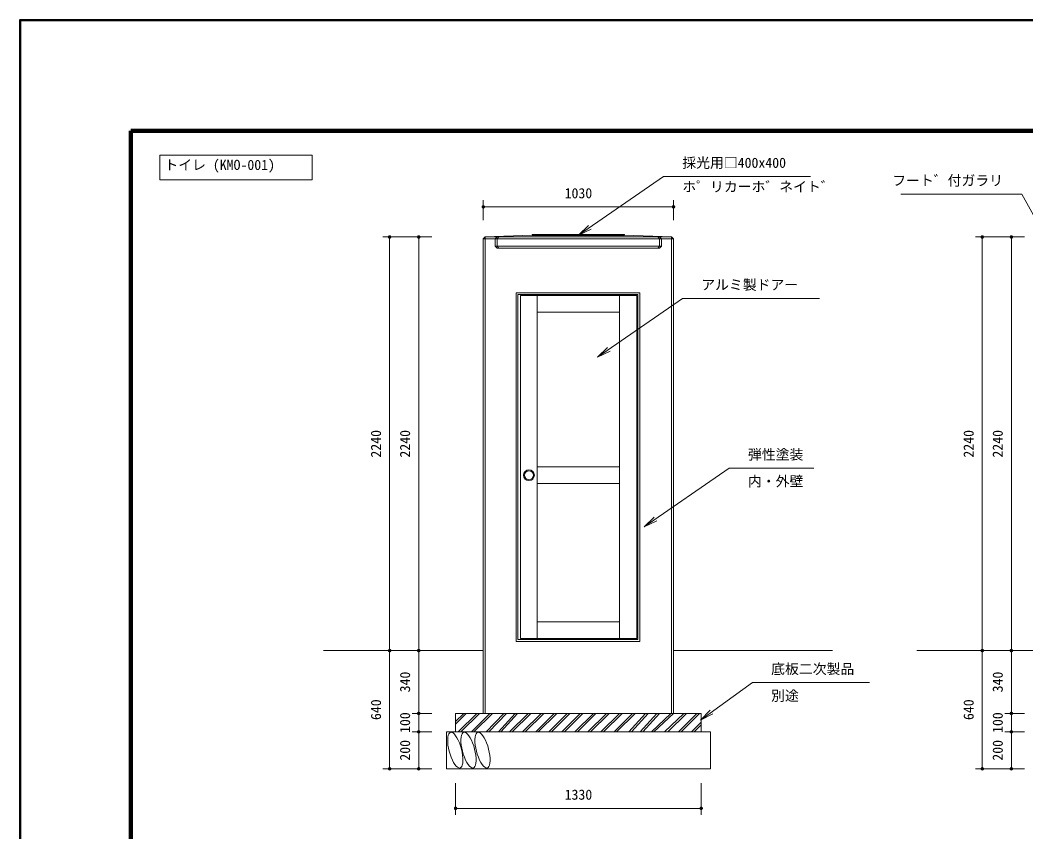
# Model space of a CAD drawing. Units: millimetres at full size, sheet at 1:30. Extents: x 0 to 12600, y 0 to 8910.
# Drawn here: x 0 to 5447, y 4514 to 8910 of the extents above; entities that cross this region are included whole.
import ezdxf
from ezdxf.enums import TextEntityAlignment as Align

# ---------------------------------------------------------------- set-up
doc = ezdxf.new("R2010")
doc.units = ezdxf.units.MM
doc.header["$LTSCALE"] = 30
for name, color, linetype, lineweight in [('D-STR', 1, 'Continuous', 13), ('D-STR-DIM', 7, 'Continuous', 13), ('D-STR-HTXT', 7, 'Continuous', 13), ('D-TTL', 7, 'Continuous', 13), ('D-TTL-FRAM', 2, 'Continuous', 13)]:
    doc.layers.add(name, color=color, linetype=linetype, lineweight=lineweight)
doc.styles.add('ＭＳ ゴシック', font='')
doc.styles.get('ＭＳ ゴシック').set_extended_font_data('MS Gothic')

# ---------------------------------------------------------------- blocks, each defined once
blk = doc.blocks.new('open_arrow')
at = {"color": 0, "linetype": 'Continuous', "lineweight": -2}
blk.add_lwpolyline([(7.5, 1.25), (0, 0), (7.5, -1.25)], dxfattribs=at)
blk = doc.blocks.new('filled_dot')
at = {"color": 0, "linetype": 'Continuous', "lineweight": -2, "const_width": 1.25}
blk.add_lwpolyline([(-0.625, 0, 1), (0.625, 0, 1)], format="xyb", close=True, dxfattribs=at)

msp = doc.modelspace()

# ---------------------------------------------------------------- linework, layer by layer
at = {"layer": 'D-STR'}
for p, q in [((2518.71, 7735.61), (2508.71, 7725.61)), ((2518.71, 7735.61), (2773.71, 7745.61)), ((2518.71, 7725.61), (2518.71, 7735.61)), ((3528.71, 7735.61), (2518.71, 7735.61)), ((2583.71, 7735.61), (2573.71, 7725.61)), ((2593.1, 7735.61), (2583.71, 7725.61)), ((3463.71, 7735.61), (2583.71, 7735.61)), ((3273.71, 7748.61), (2773.71, 7748.61)), ((2773.71, 7745.61), (2773.71, 7748.61)), ((2773.71, 7745.61), (2773.71, 7743.61)), ((2773.71, 7745.61), (3273.71, 7745.61)), ((3273.71, 7743.61), (2773.71, 7743.61)), ((3273.71, 7745.61), (3273.71, 7748.61)), ((3273.71, 7745.61), (3273.71, 7743.61)), ((3528.71, 7735.61), (3273.71, 7745.61)), ((3454.32, 7735.61), (3463.71, 7725.61)), ((3463.71, 7735.61), (3473.71, 7725.61)), ((3528.71, 7725.61), (3528.71, 7735.61)), ((3528.71, 7735.61), (3538.71, 7725.61)), ((2508.71, 7725.61), (2508.71, 7675.61)), ((2508.71, 7725.61), (2573.71, 7725.61)), ((2518.71, 7725.61), (2518.71, 5155.61)), ((2573.71, 7725.61), (3473.71, 7725.61)), ((2573.71, 7725.61), (2573.71, 7685.61)), ((2573.71, 7685.61), (3473.71, 7685.61)), ((2573.71, 7685.61), (2583.71, 7675.61)), ((2583.71, 7725.61), (2583.71, 7685.61)), ((2583.71, 7685.61), (2593.1, 7675.61)), ((3463.71, 7685.61), (3454.32, 7675.61)), ((3463.71, 7725.61), (3463.71, 7685.61)), ((3473.71, 7685.61), (3463.71, 7675.61)), ((3473.71, 7725.61), (3473.71, 7685.61)), ((3538.71, 7725.61), (3473.71, 7725.61)), ((3528.71, 7675.61), (3528.71, 7725.61)), ((3538.71, 7725.61), (3538.71, 7675.61)), ((2508.71, 7675.61), (2508.71, 5525.61)), ((2583.71, 7675.61), (3463.71, 7675.61)), ((3528.71, 5525.61), (3528.71, 7675.61)), ((3538.71, 5525.61), (3538.71, 7675.61)), ((2685.71, 7433.61), (2685.71, 5545.61)), ((3355.71, 7433.61), (2685.71, 7433.61)), ((2695.71, 7423.61), (2695.71, 5555.61)), ((3345.71, 7423.61), (2695.71, 7423.61)), ((2710.71, 7418.61), (2710.71, 5560.61)), ((3340.71, 7418.61), (2710.71, 7418.61)), ((2800.71, 5560.61), (2800.71, 7418.61)), ((3246.71, 5560.61), (3246.71, 7418.61)), ((3340.71, 5560.61), (3340.71, 7418.61)), ((3345.71, 5555.61), (3345.71, 7423.61)), ((3355.71, 7433.61), (3355.71, 5545.61)), ((2800.71, 7328.61), (3246.71, 7328.61)), ((3246.71, 6490.61), (2800.71, 6490.61)), ((3246.71, 6400.61), (2800.71, 6400.61)), ((3246.71, 5650.61), (2800.71, 5650.61)), ((2710.71, 5560.61), (3340.71, 5560.61)), ((2508.71, 5525.61), (2508.71, 5155.61)), ((2685.71, 5545.61), (3355.71, 5545.61)), ((2695.71, 5555.61), (3345.71, 5555.61)), ((3528.71, 5525.61), (3528.71, 5155.61)), ((3538.71, 5525.61), (3538.71, 5155.61)), ((2508.71, 5495.61), (1642.42, 5495.61)), ((4399.99, 5495.61), (3538.71, 5495.61)), ((5727.9, 5495.61), (4856.62, 5495.61)), ((2508.71, 5155.61), (2358.71, 5155.61)), ((2358.71, 5097.77), (2416.55, 5155.61)), ((2358.71, 5111.91), (2402.41, 5155.61)), ((2358.71, 5155.61), (2358.71, 5055.61)), ((2373.12, 5055.61), (2473.12, 5155.61)), ((2387.26, 5055.61), (2487.26, 5155.61)), ((2396.21, 5155.61), (2493.71, 5155.61)), ((2443.83, 5055.61), (2543.83, 5155.61)), ((2457.97, 5055.61), (2557.97, 5155.61)), ((2508.71, 5155.61), (3538.71, 5155.61)), ((2524.54, 5055.61), (2619.54, 5155.61)), ((2538.68, 5055.61), (2633.68, 5155.61)), ((2590.25, 5055.61), (2680.25, 5155.61)), ((2604.4, 5055.61), (2694.4, 5155.61)), ((2650.96, 5055.61), (2750.96, 5155.61)), ((2665.11, 5055.61), (2765.11, 5155.61)), ((2721.67, 5055.61), (2821.67, 5155.61)), ((2735.82, 5055.61), (2835.82, 5155.61)), ((2792.39, 5055.61), (2892.39, 5155.61)), ((2806.53, 5055.61), (2906.53, 5155.61)), ((2863.1, 5055.61), (2963.1, 5155.61)), ((2877.24, 5055.61), (2977.24, 5155.61)), ((2933.81, 5055.61), (3033.81, 5155.61)), ((2947.95, 5055.61), (3047.95, 5155.61)), ((3004.52, 5055.61), (3104.52, 5155.61)), ((3018.66, 5055.61), (3118.66, 5155.61)), ((3075.23, 5055.61), (3175.23, 5155.61)), ((3089.37, 5055.61), (3189.37, 5155.61)), ((3145.94, 5055.61), (3245.94, 5155.61)), ((3160.08, 5055.61), (3260.08, 5155.61)), ((3216.65, 5055.61), (3316.65, 5155.61)), ((3230.79, 5055.61), (3330.79, 5155.61)), ((3297.36, 5055.61), (3387.36, 5155.61)), ((3311.5, 5055.61), (3401.5, 5155.61)), ((3358.07, 5055.61), (3448.07, 5155.61)), ((3372.21, 5055.61), (3462.21, 5155.61)), ((3418.78, 5055.61), (3523.78, 5155.61)), ((3432.92, 5055.61), (3537.92, 5155.61)), ((3489.49, 5055.61), (3594.49, 5155.61)), ((3508.63, 5055.61), (3608.63, 5155.61)), ((3538.71, 5155.61), (3688.71, 5155.61)), ((3565.2, 5055.61), (3665.2, 5155.61)), ((3579.34, 5055.61), (3679.34, 5155.61)), ((3688.71, 5155.61), (3688.71, 5055.61)), ((3635.91, 5055.61), (3688.71, 5108.41)), ((3650.06, 5055.61), (3688.71, 5094.26)), ((2358.71, 5055.61), (2308.71, 5055.61)), ((2308.71, 5055.61), (2308.71, 4855.61)), ((2316.55, 5026.94), (2315.57, 5014.27)), ((2315.57, 5014.27), (2315.84, 4999.84)), ((2318.75, 5037.47), (2316.55, 5026.94)), ((2322.11, 5045.55), (2318.75, 5037.47)), ((2326.53, 5050.92), (2322.11, 5045.55)), ((2331.87, 5053.42), (2326.53, 5050.92)), ((2337.97, 5052.98), (2331.87, 5053.42)), ((2344.64, 5049.61), (2337.97, 5052.98)), ((2351.69, 5043.41), (2344.64, 5049.61)), ((2358.89, 5034.57), (2351.69, 5043.41)), ((2358.71, 5055.61), (3688.71, 5055.61)), ((2366.03, 5023.36), (2358.89, 5034.57)), ((2372.89, 5010.12), (2366.03, 5023.36)), ((2388.06, 5026.94), (2387.08, 5014.27)), ((2387.08, 5014.27), (2387.36, 4999.84)), ((2390.27, 5037.47), (2388.06, 5026.94)), ((2393.63, 5045.55), (2390.27, 5037.47)), ((2398.05, 5050.92), (2393.63, 5045.55)), ((2403.39, 5053.42), (2398.05, 5050.92)), ((2409.49, 5052.98), (2403.39, 5053.42)), ((2416.16, 5049.61), (2409.49, 5052.98)), ((2423.2, 5043.41), (2416.16, 5049.61)), ((2430.41, 5034.57), (2423.2, 5043.41)), ((2437.55, 5023.36), (2430.41, 5034.57)), ((2444.41, 5010.12), (2437.55, 5023.36)), ((2463.82, 5026.94), (2462.84, 5014.27)), ((2462.84, 5014.27), (2463.12, 4999.84)), ((2466.02, 5037.47), (2463.82, 5026.94)), ((2469.39, 5045.55), (2466.02, 5037.47)), ((2473.8, 5050.92), (2469.39, 5045.55)), ((2479.14, 5053.42), (2473.8, 5050.92)), ((2485.24, 5052.98), (2479.14, 5053.42)), ((2491.92, 5049.61), (2485.24, 5052.98)), ((2498.96, 5043.41), (2491.92, 5049.61)), ((2506.17, 5034.57), (2498.96, 5043.41)), ((2513.31, 5023.36), (2506.17, 5034.57)), ((2520.17, 5010.12), (2513.31, 5023.36)), ((3688.71, 5055.61), (3738.71, 5055.61)), ((3738.71, 5055.61), (3738.71, 4855.61)), ((2315.84, 4999.84), (2317.37, 4984.09)), ((2317.37, 4984.09), (2320.09, 4967.51)), ((2320.09, 4967.51), (2323.93, 4950.6)), ((2379.27, 4995.25), (2372.89, 5010.12)), ((2384.96, 4979.21), (2379.27, 4995.25)), ((2389.81, 4962.47), (2384.96, 4979.21)), ((2387.36, 4999.84), (2388.88, 4984.09)), ((2388.88, 4984.09), (2391.61, 4967.51)), ((2393.65, 4945.56), (2389.81, 4962.47)), ((2391.61, 4967.51), (2395.45, 4950.6)), ((2450.79, 4995.25), (2444.41, 5010.12)), ((2456.48, 4979.21), (2450.79, 4995.25)), ((2461.32, 4962.47), (2456.48, 4979.21)), ((2465.16, 4945.56), (2461.32, 4962.47)), ((2463.12, 4999.84), (2464.64, 4984.09)), ((2464.64, 4984.09), (2467.36, 4967.51)), ((2467.36, 4967.51), (2471.2, 4950.6)), ((2526.54, 4995.25), (2520.17, 5010.12)), ((2532.24, 4979.21), (2526.54, 4995.25)), ((2537.08, 4962.47), (2532.24, 4979.21)), ((2540.92, 4945.56), (2537.08, 4962.47)), ((2323.93, 4950.6), (2328.77, 4933.86)), ((2328.77, 4933.86), (2334.47, 4917.82)), ((2334.47, 4917.82), (2340.84, 4902.95)), ((2340.84, 4902.95), (2347.7, 4889.71)), ((2396.37, 4928.98), (2393.65, 4945.56)), ((2395.45, 4950.6), (2400.29, 4933.86)), ((2397.89, 4913.23), (2396.37, 4928.98)), ((2398.17, 4898.8), (2397.89, 4913.23)), ((2400.29, 4933.86), (2405.98, 4917.82)), ((2405.98, 4917.82), (2412.36, 4902.95)), ((2412.36, 4902.95), (2419.22, 4889.71)), ((2467.89, 4928.98), (2465.16, 4945.56)), ((2469.41, 4913.23), (2467.89, 4928.98)), ((2469.68, 4898.8), (2469.41, 4913.23)), ((2471.2, 4950.6), (2476.05, 4933.86)), ((2476.05, 4933.86), (2481.74, 4917.82)), ((2481.74, 4917.82), (2488.12, 4902.95)), ((2488.12, 4902.95), (2494.98, 4889.71)), ((2543.64, 4928.98), (2540.92, 4945.56)), ((2545.17, 4913.23), (2543.64, 4928.98)), ((2545.44, 4898.8), (2545.17, 4913.23)), ((2308.71, 4855.61), (3738.71, 4855.61)), ((2347.7, 4889.71), (2354.84, 4878.5)), ((2354.84, 4878.5), (2362.05, 4869.66)), ((2362.05, 4869.66), (2369.09, 4863.46)), ((2369.09, 4863.46), (2375.77, 4860.09)), ((2375.77, 4860.09), (2381.87, 4859.65)), ((2381.87, 4859.65), (2387.21, 4862.15)), ((2387.21, 4862.15), (2391.62, 4867.52)), ((2391.62, 4867.52), (2394.99, 4875.6)), ((2394.99, 4875.6), (2397.19, 4886.13)), ((2397.19, 4886.13), (2398.17, 4898.8)), ((2419.22, 4889.71), (2426.36, 4878.5)), ((2426.36, 4878.5), (2433.56, 4869.66)), ((2433.56, 4869.66), (2440.61, 4863.46)), ((2440.61, 4863.46), (2447.28, 4860.09)), ((2447.28, 4860.09), (2453.38, 4859.65)), ((2453.38, 4859.65), (2458.72, 4862.15)), ((2458.72, 4862.15), (2463.14, 4867.52)), ((2463.14, 4867.52), (2466.5, 4875.6)), ((2466.5, 4875.6), (2468.71, 4886.13)), ((2468.71, 4886.13), (2469.68, 4898.8)), ((2494.98, 4889.71), (2502.12, 4878.5)), ((2502.12, 4878.5), (2509.32, 4869.66)), ((2509.32, 4869.66), (2516.37, 4863.46)), ((2516.37, 4863.46), (2523.04, 4860.09)), ((2523.04, 4860.09), (2529.14, 4859.65)), ((2529.14, 4859.65), (2534.48, 4862.15)), ((2534.48, 4862.15), (2538.9, 4867.52)), ((2538.9, 4867.52), (2542.26, 4875.6)), ((2542.26, 4875.6), (2544.46, 4886.13)), ((2544.46, 4886.13), (2545.44, 4898.8))]:
    msp.add_line(p, q, dxfattribs=at)
for radius in [29.28, 24.28]:
    msp.add_circle((2755.71, 6445.61), radius, dxfattribs=at)
at = {"layer": 'D-STR-DIM'}
for p, q in [((2508.71, 7826.61), (2508.71, 7934.61)), ((2508.71, 7898.61), (3538.71, 7898.61)), ((3538.71, 7826.61), (3538.71, 7934.61)), ((2230.71, 7735.61), (1965.21, 7735.61)), ((2001.21, 5495.61), (2001.21, 7735.61)), ((2230.71, 7735.61), (2122.71, 7735.61)), ((2158.71, 7735.61), (2158.71, 5495.61)), ((5440.51, 7735.61), (5175.01, 7735.61)), ((5211.01, 5495.61), (5211.01, 7735.61)), ((5440.51, 7735.61), (5332.51, 7735.61)), ((5368.51, 7735.61), (5368.51, 5495.61)), ((2230.71, 5495.61), (1965.21, 5495.61)), ((2230.71, 5495.61), (1965.21, 5495.61)), ((2001.21, 4855.61), (2001.21, 5495.61)), ((2230.71, 5495.61), (2122.71, 5495.61)), ((2230.71, 5495.61), (2122.71, 5495.61)), ((2158.71, 5495.61), (2158.71, 5155.61)), ((5440.51, 5495.61), (5175.01, 5495.61)), ((5440.51, 5495.61), (5175.01, 5495.61)), ((5211.01, 4855.61), (5211.01, 5495.61)), ((5440.51, 5495.61), (5332.51, 5495.61)), ((5440.51, 5495.61), (5332.51, 5495.61)), ((5368.51, 5495.61), (5368.51, 5155.61)), ((2230.71, 5155.61), (2122.71, 5155.61)), ((2230.71, 5155.61), (2122.71, 5155.61)), ((2158.71, 5155.61), (2158.71, 5055.61)), ((5440.51, 5155.61), (5332.51, 5155.61)), ((5440.51, 5155.61), (5332.51, 5155.61)), ((5368.51, 5155.61), (5368.51, 5055.61)), ((2230.71, 5055.61), (2122.71, 5055.61)), ((2230.71, 5055.61), (2122.71, 5055.61)), ((2158.71, 5055.61), (2158.71, 4855.61)), ((5440.51, 5055.61), (5332.51, 5055.61)), ((5440.51, 5055.61), (5332.51, 5055.61)), ((5368.51, 5055.61), (5368.51, 4855.61)), ((2230.71, 4855.61), (1965.21, 4855.61)), ((2230.71, 4855.61), (2122.71, 4855.61)), ((5440.51, 4855.61), (5175.01, 4855.61)), ((5440.51, 4855.61), (5332.51, 4855.61)), ((2358.71, 4777.61), (2358.71, 4605.4)), ((3688.71, 4777.61), (3688.71, 4605.4)), ((2358.71, 4641.4), (3688.71, 4641.4))]:
    msp.add_line(p, q, dxfattribs=at)
at = {"layer": 'D-STR-HTXT'}
for points in [[(3023.71, 7745.61), (3484.63, 8063.44), (3559.63, 8063.44), (4281.46, 8063.44)], [(5687.31, 7496.59), (5424.92, 7967.47), (5349.92, 7967.47), (4770.47, 7967.47)], [(3126.39, 7084.92), (3587.32, 7402.74), (3662.32, 7402.74), (4329.33, 7402.74)], [(3379.36, 6165.72), (3840.28, 6483.54), (3915.28, 6483.54), (4298.66, 6483.54)], [(3684.42, 5118.92), (3965.84, 5322.31), (4040.84, 5322.31), (4599.73, 5322.31)]]:
    msp.add_lwpolyline(points, dxfattribs=at)
at = {"layer": 'D-TTL', "color": 2, "lineweight": 140}
for p, q in [((12000, 8310), (600, 8310)), ((600, 8310), (600, 600))]:
    msp.add_line(p, q, dxfattribs=at)
at = {"layer": 'D-TTL', "color": 2, "lineweight": 50}
msp.add_lwpolyline([(0, 0), (12600, 0), (12600, 8910), (0, 8910)], close=True, dxfattribs=at)
at = {"layer": 'D-TTL-FRAM'}
msp.add_lwpolyline([(755.94, 8179.01), (1581.82, 8179.01), (1581.82, 8045.21), (755.94, 8045.21)], close=True, dxfattribs=at)

# ---------------------------------------------------------------- block references
at = {"layer": 'D-STR-DIM', "xscale": 7.5, "yscale": 7.5}
for p in [(2508.71, 7898.61), (2358.71, 4641.4)]:
    msp.add_blockref('filled_dot', p, dxfattribs=at)
for p, rotation in [((3538.71, 7898.61), 180), ((2001.21, 7735.61), 270), ((2158.71, 7735.61), 270), ((5211.01, 7735.61), 270), ((5368.51, 7735.61), 270), ((2001.21, 5495.61), 270), ((2001.21, 5495.61), 90), ((2158.71, 5495.61), 90), ((2158.71, 5495.61), 270), ((5211.01, 5495.61), 270), ((5211.01, 5495.61), 90), ((5368.51, 5495.61), 90), ((5368.51, 5495.61), 270), ((2158.71, 5155.61), 90), ((2158.71, 5155.61), 270), ((5368.51, 5155.61), 90), ((5368.51, 5155.61), 270), ((2158.71, 5055.61), 90), ((2158.71, 5055.61), 270), ((5368.51, 5055.61), 90), ((5368.51, 5055.61), 270), ((2001.21, 4855.61), 90), ((2158.71, 4855.61), 90), ((5211.01, 4855.61), 90), ((5368.51, 4855.61), 90), ((3688.71, 4641.4), 180)]:
    msp.add_blockref('filled_dot', p, dxfattribs=dict(at, rotation=rotation))
at = {"layer": 'D-STR-HTXT', "xscale": 10, "yscale": 10}
for p, rotation in [((3023.71, 7745.61), 34.6), ((3126.39, 7084.92), 34.6), ((3379.36, 6165.72), 34.6), ((3684.42, 5118.92), 35.9)]:
    msp.add_blockref('open_arrow', p, dxfattribs=dict(at, rotation=rotation))

# ---------------------------------------------------------------- texts
at = {"layer": 'D-STR-DIM', "style": 'ＭＳ ゴシック'}
for s, p in [('1030', (3023.71, 8000.24)), ('1330', (3023.71, 4743.04))]:
    msp.add_text(s, height=54.99, dxfattribs=at).set_placement(p, align=Align.TOP_CENTER)
for s, p in [('2240', (1899.58, 6615.61)), ('2240', (2057.08, 6615.61)), ('2240', (5109.38, 6615.61)), ('2240', (5266.88, 6615.61)), ('340', (2057.08, 5325.61)), ('340', (5266.88, 5325.61)), ('640', (1899.58, 5175.61)), ('640', (5109.38, 5175.61)), ('100', (2057.08, 5105.61)), ('100', (5266.88, 5105.61)), ('200', (2057.08, 4955.61)), ('200', (5266.88, 4955.61))]:
    msp.add_text(s, height=54.99, rotation=90, dxfattribs=at).set_placement(p, align=Align.TOP_CENTER)
at = {"layer": 'D-STR-HTXT', "style": 'ＭＳ ゴシック'}
for s, p in [('採光用□400x400', (3586.27, 8165.07)), ('トイレ (KMO-001)', (781.38, 8153.53)), ('ホ゜リカーホ゛ネイト゛', (3586.27, 8035.55)), ('アルミ製ドアー', (3688.95, 7504.37)), ('弾性塗装', (3941.92, 6585.18)), ('内・外壁', (3941.92, 6439.94)), ('底板二次製品', (4067.48, 5423.94)), ('別途', (4067.48, 5278.71))]:
    msp.add_text(s, height=54.99, dxfattribs=at).set_placement(p, align=Align.TOP_LEFT)
msp.add_text('フート゛付ガラリ', height=54.99, dxfattribs=at).set_placement((5323.28, 8069.1), align=Align.TOP_RIGHT)

doc.saveas('drawing.dxf')
